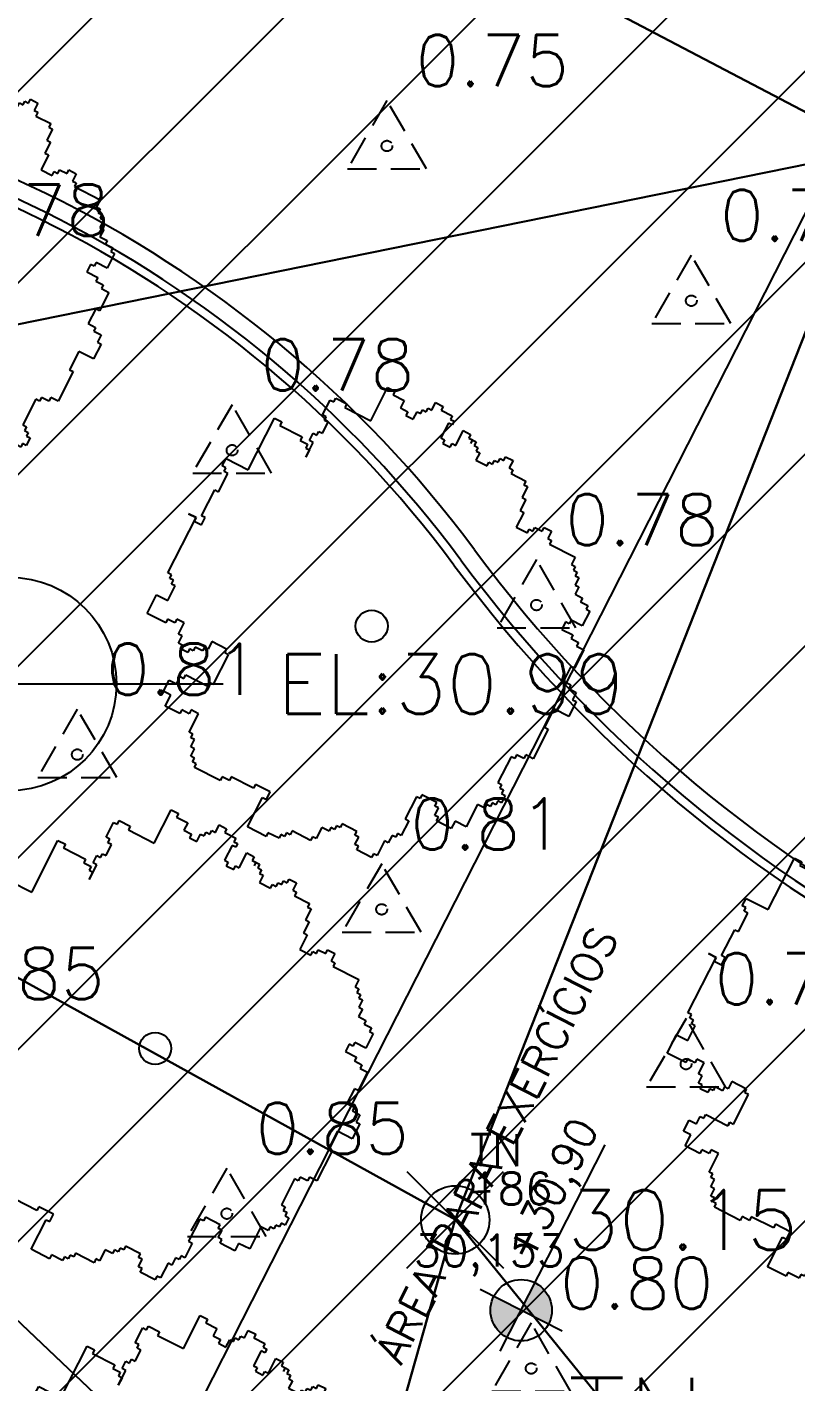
# Model space of a CAD drawing. Header units: metres. Extents: x 543100 to 543604, y 9574012 to 9574398.
# Drawn here: x 543238.36 to 543247.36, y 9574167.81 to 9574183.69 of the extents above; entities that cross this region are included whole.
import ezdxf
from ezdxf.enums import TextEntityAlignment as Align

# ---------------------------------------------------------------- set-up
doc = ezdxf.new("R2010")
doc.units = ezdxf.units.M
doc.header["$LTSCALE"] = 0.1
doc.linetypes.add('CONTINUO', pattern=[0])
doc.linetypes.add('DASHED2', pattern=[9.524999999999999, 6.35, -3.175])
for name, color, linetype in [('#C_TOPO_TEXT', 7, 'Continuous'), ('_TN', 2, 'CONTINUO'), ('C-TOPO-TEXT', 7, 'Continuous'), ('HACHURA', 1, 'Continuous'), ('IMPL_MEIO FIO', 8, 'Continuous'), ('IMPL_NIVEL', 8, 'Continuous'), ('IMPL_TITULO', 8, 'Continuous'), ('IMPL_VEGETAÇÃO', 8, 'Continuous'), ('IMPL_ÁRVORES', 8, 'Continuous'), ('IMPLANTAÇÃO', 1, 'Continuous'), ('MalhaTriTG', 7, 'CONTINUO'), ('PROJ_PLATOS', 2, 'DASHED2'), ('PROJ_TERRA_PERFIS', 2, 'Continuous'), ('TOPO_PONTOS', 2, 'Continuous'), ('V-NODE', 1, 'Continuous'), ('V-NODE-TEXT', 1, 'Continuous'), ('XREF_IMPLNTACAO', 2, 'Continuous')]:
    doc.layers.add(name, color=color, linetype=linetype)
doc.layers.get('IMPLANTAÇÃO').off()
doc.styles.add('COTA200', font='ROMANS.SHX')
doc.styles.add('ROMANS', font='romans', dxfattribs={"height": 0.2})
doc.styles.add('SIMPLEX', font='simplex', dxfattribs={"height": 0.2})
doc.styles.get("Standard").update_dxf_attribs({"font": 'simplex.shx'})

# ---------------------------------------------------------------- blocks, each defined once
blk = doc.blocks.new('A$C76815E95')
at = {"layer": 'HACHURA'}
h = blk.add_hatch(dxfattribs=at)
h.set_pattern_fill('ANSI31', color=1, scale=0.5, style=0)
h.set_pattern_definition([(45, (-56.71623454557266, -140.2760906778276), (-1.122532015133644, 1.122532015133644), [])])
h.paths.add_polyline_path([(78.50253660278395, -21.53023425675929), (78.1706479433924, -22.02040452882648), (30.00293476006482, -129.1186275184155), (23.85615117452107, -140.2760906778276), (-56.71623454557266, -83.83502537757158), (-56.29154449922498, -82.40403590723872), (-2.601691384217702, 20.28950879722834), (78.41679475666024, -21.48937489651144)])
blk = doc.blocks.new('Arv-sup')
at = {"layer": 'IMPL_VEGETAÇÃO', "color": 2}
for p, q in [((-0.8806546373597381, 2.060930780092463), (-0.8030544302922191, 2.060930780092463)), ((-0.8806546373597381, 1.71190549425117), (-0.8806546373597381, 2.060930780092463)), ((-0.8030544302922191, 2.060930780092463), (-0.8030544302922191, 2.022150266335885)), ((-0.4538556827279496, 2.060930780092463), (-0.415055821887476, 2.060930780092463)), ((-0.4538556827279496, 2.022150266335885), (-0.4538556827279496, 2.060930780092463)), ((-0.415055821887476, 2.138491807605618), (-0.3374561002065271, 2.138491807605618)), ((-0.415055821887476, 2.060930780092463), (-0.415055821887476, 2.138491807605618)), ((-0.3374561002065271, 2.138491807605618), (-0.3374561002065271, 2.09971129384904)), ((-0.3374561002065271, 2.09971129384904), (-0.2210565176851027, 2.09971129384904)), ((-0.2210565176851027, 2.09971129384904), (-0.2210565176851027, 2.060930780092463)), ((-0.2210565176851027, 2.060930780092463), (-0.1822566568446291, 2.060930780092463)), ((-0.1822566568446291, 2.060930780092463), (-0.1822566568446291, 2.022150266335885)), ((-0.8030544302922191, 2.022150266335885), (-0.6866548477707966, 2.022150266335885)), ((-0.6866548477707966, 2.022150266335885), (-0.6866548477707966, 1.94458890780669)), ((-0.6866548477707966, 1.94458890780669), (-0.6090551260898476, 1.94458890780669)), ((-0.6090551260898476, 1.94458890780669), (-0.6090551260898476, 1.905808394050112)), ((-0.6090551260898476, 1.905808394050112), (-0.5314554044088986, 1.905808394050112)), ((-0.5314554044088986, 1.983369752579293), (-0.492655543568425, 1.983369752579293)), ((-0.5314554044088986, 1.905808394050112), (-0.5314554044088986, 1.983369752579293)), ((-0.492655543568425, 2.022150266335885), (-0.4538556827279496, 2.022150266335885)), ((-0.492655543568425, 1.983369752579293), (-0.492655543568425, 2.022150266335885)), ((-0.2210565176851027, 2.022150266335885), (-0.2210565176851027, 1.86702788029352)), ((-0.1822566568446291, 2.022150266335885), (-0.2210565176851027, 2.022150266335885)), ((-0.06585707432320476, 2.022150266335885), (0.01174264735774422, 2.022150266335885)), ((-0.06585707432320476, 1.86702788029352), (-0.06585707432320476, 2.022150266335885)), ((0.01174264735774422, 2.022150266335885), (0.01174264735774422, 1.983369752579293)), ((0.01174264735774422, 1.983369752579293), (0.05054250819821782, 1.983369752579293)), ((0.01174264735774422, 1.983369752579293), (0.08934236903869142, 1.983369752579293)), ((0.05054250819821782, 1.983369752579293), (0.05054250819821782, 1.94458890780669)), ((0.08934236903869142, 1.983369752579293), (0.08934236903869142, 1.94458890780669)), ((0.08934236903869142, 1.94458890780669), (0.1281422298791668, 1.94458890780669)), ((0.1281422298791668, 1.94458890780669), (0.1281422298791668, 1.905808394050112)), ((0.1281422298791668, 1.905808394050112), (0.1669420907196404, 1.905808394050112)), ((0.1669420907196404, 1.905808394050112), (0.1669420907196404, 1.828247366536942)), ((0.3221415340815383, 1.905808394050112), (0.3609413949220137, 1.905808394050112)), ((0.3221415340815383, 1.86702788029352), (0.3221415340815383, 1.905808394050112)), ((0.3609413949220137, 1.94458890780669), (0.3997412557624873, 1.94458890780669)), ((0.3609413949220137, 1.905808394050112), (0.3609413949220137, 1.94458890780669)), ((0.3997412557624873, 1.983369752579293), (0.4773414628300063, 1.983369752579293)), ((0.3997412557624873, 1.94458890780669), (0.3997412557624873, 1.983369752579293)), ((0.4773414628300063, 1.983369752579293), (0.4773414628300063, 1.905808394050112)), ((0.4773414628300063, 1.905808394050112), (0.5161413236704799, 1.905808394050112)), ((0.5161413236704799, 1.905808394050112), (0.5161413236704799, 1.86702788029352)), ((-0.2210565176851027, 1.86702788029352), (-0.1822566568446291, 1.86702788029352)), ((-0.1822566568446291, 1.86702788029352), (-0.1822566568446291, 1.828247366536942)), ((-0.1822566568446291, 1.828247366536942), (-0.1046569351636801, 1.828247366536942)), ((-0.1046569351636801, 1.86702788029352), (-0.06585707432320476, 1.86702788029352)), ((-0.1046569351636801, 1.828247366536942), (-0.1046569351636801, 1.86702788029352)), ((0.1669420907196404, 1.828247366536942), (0.2833416732410647, 1.828247366536942)), ((0.2833416732410647, 1.86702788029352), (0.3221415340815383, 1.86702788029352)), ((0.2833416732410647, 1.828247366536942), (0.2833416732410647, 1.86702788029352)), ((0.5161413236704799, 1.86702788029352), (0.6713407670323779, 1.86702788029352)), ((0.6713407670323779, 1.86702788029352), (0.6713407670323779, 1.828247366536942)), ((0.6713407670323779, 1.828247366536942), (0.7101406278728533, 1.828247366536942)), ((0.7101406278728533, 1.828247366536942), (0.7101406278728533, 1.71190549425117)), ((-1.307453106604957, 1.71190549425117), (-1.268653245764483, 1.71190549425117)), ((-1.307453106604957, 1.556783108208819), (-1.307453106604957, 1.71190549425117)), ((-1.268653245764483, 1.750686008007747), (-1.152253663243059, 1.750686008007747)), ((-1.268653245764483, 1.71190549425117), (-1.268653245764483, 1.750686008007747)), ((-1.152253663243059, 1.750686008007747), (-1.152253663243059, 1.71190549425117)), ((-1.152253663243059, 1.71190549425117), (-0.8806546373597381, 1.71190549425117)), ((0.7101406278728533, 1.71190549425117), (0.7489404887133269, 1.71190549425117)), ((0.7489404887133269, 1.71190549425117), (0.7489404887133269, 1.595563621965397)), ((-1.268653245764483, 1.556783108208819), (-1.307453106604957, 1.556783108208819)), ((-1.268653245764483, 1.518002594452227), (-1.268653245764483, 1.556783108208819)), ((0.7489404887133269, 1.595563621965397), (0.7877403495538022, 1.595563621965397)), ((0.7877403495538022, 1.595563621965397), (0.7877403495538022, 1.440441235923046)), ((1.020539514596647, 1.556783108208819), (1.098139236277596, 1.556783108208819)), ((1.020539514596647, 1.518002594452227), (1.020539514596647, 1.556783108208819)), ((1.098139236277596, 1.556783108208819), (1.098139236277596, 1.479221749679624)), ((-1.229853384924008, 1.518002594452227), (-1.268653245764483, 1.518002594452227)), ((-1.268653245764483, 1.401660722166454), (-1.229853384924008, 1.401660722166454)), ((-1.268653245764483, 1.362880208409877), (-1.268653245764483, 1.401660722166454)), ((-1.229853384924008, 1.401660722166454), (-1.229853384924008, 1.518002594452227)), ((0.7877403495538022, 1.440441235923046), (0.9041399320752248, 1.440441235923046)), ((0.9041399320752248, 1.479221749679624), (0.9429397929157002, 1.479221749679624)), ((0.9041399320752248, 1.440441235923046), (0.9041399320752248, 1.479221749679624)), ((0.9429397929157002, 1.518002594452227), (1.020539514596647, 1.518002594452227)), ((0.9429397929157002, 1.479221749679624), (0.9429397929157002, 1.518002594452227)), ((1.098139236277596, 1.479221749679624), (1.136939097118072, 1.479221749679624)), ((1.136939097118072, 1.479221749679624), (1.136939097118072, 1.440441235923046)), ((1.136939097118072, 1.440441235923046), (1.408538123001392, 1.440441235923046)), ((1.408538123001392, 1.440441235923046), (1.408538123001392, 1.362880208409877)), ((-1.695451715009701, 0.7811711779970381), (-1.695451715009701, 1.324099363637274)), ((-1.695451715009701, 1.324099363637274), (-1.617851993328753, 1.324099363637274)), ((-1.617851993328753, 1.324099363637274), (-1.617851993328753, 1.285318849880682)), ((-1.617851993328753, 1.285318849880682), (-1.385052828285906, 1.285318849880682)), ((-1.385052828285906, 1.285318849880682), (-1.385052828285906, 1.246538336124104)), ((-1.307453106604957, 1.362880208409877), (-1.268653245764483, 1.362880208409877)), ((-1.307453106604957, 1.285318849880682), (-1.307453106604957, 1.362880208409877)), ((-1.268653245764483, 1.285318849880682), (-1.307453106604957, 1.285318849880682)), ((-1.268653245764483, 1.130196463838331), (-1.268653245764483, 1.285318849880682)), ((1.408538123001392, 1.362880208409877), (1.447337983841868, 1.362880208409877)), ((1.447337983841868, 1.362880208409877), (1.447337983841868, 1.324099363637274)), ((1.447337983841868, 1.324099363637274), (1.486137844682341, 1.324099363637274)), ((1.486137844682341, 1.324099363637274), (1.486137844682341, 1.285318849880682)), ((1.486137844682341, 1.285318849880682), (1.524937705522817, 1.285318849880682)), ((1.524937705522817, 1.285318849880682), (1.524937705522817, 1.207757822367526)), ((-1.385052828285906, 1.246538336124104), (-1.307453106604957, 1.246538336124104)), ((-1.307453106604957, 1.246538336124104), (-1.307453106604957, 1.207757822367526)), ((-1.307453106604957, 1.207757822367526), (-1.268653245764483, 1.207757822367526)), ((-1.268653245764483, 1.207757822367526), (-1.268653245764483, 1.130196463838331)), ((1.524937705522817, 1.207757822367526), (1.56373756636329, 1.207757822367526)), ((1.56373756636329, 1.207757822367526), (1.56373756636329, 1.130196463838331)), ((1.56373756636329, 1.130196463838331), (1.641337288044239, 1.130196463838331)), ((1.641337288044239, 1.130196463838331), (1.641337288044239, 1.091415950081753)), ((1.641337288044239, 1.091415950081753), (1.718937009725188, 1.091415950081753)), ((1.718937009725188, 1.091415950081753), (1.718937009725188, 1.052635436325176)), ((1.718937009725188, 1.052635436325176), (1.757736870565662, 1.052635436325176)), ((1.757736870565662, 1.052635436325176), (1.757736870565662, 0.8975130502828108)), ((1.641337288044239, 0.8975130502828108), (1.641337288044239, 0.8587322055102078)), ((1.757736870565662, 0.8975130502828108), (1.641337288044239, 0.8975130502828108)), ((-1.928250880052548, 0.7811711779970381), (-1.695451715009701, 0.7811711779970381)), ((-1.928250880052548, 0.7036101504838825), (-1.928250880052548, 0.7811711779970381)), ((1.602537427203764, 0.8587322055102078), (1.602537427203764, 0.7811711779970381)), ((1.641337288044239, 0.8587322055102078), (1.602537427203764, 0.8587322055102078)), ((1.602537427203764, 0.7811711779970381), (1.718937009725188, 0.7811711779970381)), ((1.718937009725188, 0.7811711779970381), (1.718937009725188, 0.7423906642404603)), ((-1.889451019212073, 0.7036101504838825), (-1.928250880052548, 0.7036101504838825)), ((-1.889451019212073, 0.6648293057112653), (-1.889451019212073, 0.7036101504838825)), ((-1.850651158371599, 0.6648293057112653), (-1.889451019212073, 0.6648293057112653)), ((-1.850651158371599, 0.470926405912337), (-1.850651158371599, 0.6648293057112653)), ((1.718937009725188, 0.7423906642404603), (1.796536731406137, 0.7423906642404603)), ((1.796536731406137, 0.7423906642404603), (1.796536731406137, 0.7036101504838825)), ((1.796536731406137, 0.7036101504838825), (1.874136938473656, 0.7036101504838825)), ((1.874136938473656, 0.7036101504838825), (1.874136938473656, 0.5097069196689148)), ((1.835337077633181, 0.5097069196689148), (1.835337077633181, 0.3545845336265643)), ((1.874136938473656, 0.5097069196689148), (1.835337077633181, 0.5097069196689148)), ((-1.889451019212073, 0.470926405912337), (-1.850651158371599, 0.470926405912337)), ((-1.889451019212073, 0.1994621475841996), (-1.889451019212073, 0.470926405912337)), ((1.835337077633181, 0.3545845336265643), (1.91293679931413, 0.3545845336265643)), ((1.91293679931413, 0.3545845336265643), (1.91293679931413, 0.3158040198699723)), ((1.91293679931413, 0.3158040198699723), (1.990536520995079, 0.3158040198699723)), ((1.990536520995079, 0.3158040198699723), (1.990536520995079, 0.2382429923568168)), ((-2.005850601733496, 0.1606816338276218), (-1.928250880052548, 0.1606816338276218)), ((-1.928250880052548, 0.1606816338276218), (-2.005850601733496, 0.1606816338276218)), ((-1.928250880052548, 0.1606816338276218), (-1.928250880052548, 0.121901120071044)), ((-1.928250880052548, -0.4210273965852167), (-1.928250880052548, 0.1606816338276218)), ((-1.850651158371599, 0.1994621475841996), (-1.889451019212073, 0.1994621475841996)), ((-1.850651158371599, 0.121901120071044), (-1.850651158371599, 0.1994621475841996)), ((1.990536520995079, 0.2382429923568168), (2.029336381835552, 0.2382429923568168)), ((2.029336381835552, 0.2382429923568168), (2.029336381835552, 0.08312060631445206)), ((-1.928250880052548, 0.121901120071044), (-1.850651158371599, 0.121901120071044)), ((1.874136938473656, 0.08312060631445206), (1.874136938473656, -0.1107826245005015)), ((2.029336381835552, 0.08312060631445206), (1.874136938473656, 0.08312060631445206)), ((1.874136938473656, -0.1107826245005015), (1.91293679931413, -0.1107826245005015)), ((1.91293679931413, -0.1107826245005015), (1.91293679931413, -0.4210273965852167)), ((-1.889451019212073, -0.4210273965852167), (-1.928250880052548, -0.4210273965852167)), ((-1.889451019212073, -0.4598079103417945), (-1.889451019212073, -0.4210273965852167)), ((-1.850651158371599, -0.4598079103417945), (-1.889451019212073, -0.4598079103417945)), ((-1.850651158371599, -0.4985884240983864), (-1.850651158371599, -0.4598079103417945)), ((-1.811851297531124, -0.4985884240983864), (-1.850651158371599, -0.4985884240983864)), ((-1.811851297531124, -0.653710810140737), (-1.811851297531124, -0.4985884240983864)), ((1.718937009725188, -0.4985884240983864), (1.718937009725188, -0.7700526824265097)), ((1.757736870565662, -0.4985884240983864), (1.718937009725188, -0.4985884240983864)), ((1.757736870565662, -0.4598079103417945), (1.757736870565662, -0.4985884240983864)), ((1.835337077633181, -0.4598079103417945), (1.757736870565662, -0.4598079103417945)), ((1.835337077633181, -0.4210273965852167), (1.835337077633181, -0.4598079103417945)), ((1.91293679931413, -0.4210273965852167), (1.835337077633181, -0.4210273965852167)), ((-1.928250880052548, -0.653710810140737), (-1.811851297531124, -0.653710810140737)), ((-1.928250880052548, -0.8476137099396652), (-1.928250880052548, -0.653710810140737)), ((-1.734251575850176, -0.8476137099396652), (-1.928250880052548, -0.8476137099396652)), ((-1.734251575850176, -0.8088331961830875), (-1.734251575850176, -0.8476137099396652)), ((-1.656651854169227, -0.8088331961830875), (-1.734251575850176, -0.8088331961830875)), ((-1.656651854169227, -0.7700526824265097), (-1.656651854169227, -0.8088331961830875)), ((-1.579052132488278, -0.7700526824265097), (-1.656651854169227, -0.7700526824265097)), ((-1.579052132488278, -0.8863942236962572), (-1.579052132488278, -0.7700526824265097)), ((-1.540252271647804, -0.8863942236962572), (-1.579052132488278, -0.8863942236962572)), ((-1.540252271647804, -0.963955582225438), (-1.540252271647804, -0.8863942236962572)), ((-1.307453106604957, -0.8863942236962572), (-1.307453106604957, -0.9251750684688602)), ((-1.268653245764483, -0.8863942236962572), (-1.307453106604957, -0.8863942236962572)), ((-1.268653245764483, -0.8088331961830875), (-1.268653245764483, -0.8863942236962572)), ((-1.113453802402585, -0.8088331961830875), (-1.268653245764483, -0.8088331961830875)), ((-1.113453802402585, -0.8476137099396652), (-1.113453802402585, -0.8088331961830875)), ((-1.07465394156211, -0.8476137099396652), (-1.113453802402585, -0.8476137099396652)), ((-1.07465394156211, -1.15785848202438), (-1.07465394156211, -0.8476137099396652)), ((1.718937009725188, -0.7700526824265097), (1.757736870565662, -0.7700526824265097)), ((1.757736870565662, -0.7700526824265097), (1.757736870565662, -0.8088331961830875)), ((1.757736870565662, -0.8088331961830875), (1.796536731406137, -0.8088331961830875)), ((1.796536731406137, -0.8088331961830875), (1.796536731406137, -0.8476137099396652)), ((1.796536731406137, -0.8476137099396652), (1.835337077633181, -0.8476137099396652)), ((1.835337077633181, -0.8476137099396652), (1.835337077633181, -0.9251750684688602)), ((-1.501452410807329, -0.963955582225438), (-1.540252271647804, -0.963955582225438)), ((-1.501452410807329, -1.00273609598203), (-1.501452410807329, -0.963955582225438)), ((-1.42385268912638, -1.00273609598203), (-1.501452410807329, -1.00273609598203)), ((-1.42385268912638, -0.963955582225438), (-1.42385268912638, -1.00273609598203)), ((-1.385052828285906, -0.963955582225438), (-1.42385268912638, -0.963955582225438)), ((-1.385052828285906, -0.9251750684688602), (-1.385052828285906, -0.963955582225438)), ((-1.307453106604957, -0.9251750684688602), (-1.385052828285906, -0.9251750684688602)), ((1.718937009725188, -1.00273609598203), (1.718937009725188, -1.041516609738608)), ((1.757736870565662, -1.00273609598203), (1.718937009725188, -1.00273609598203)), ((1.757736870565662, -0.963955582225438), (1.757736870565662, -1.00273609598203)), ((1.796536731406137, -0.963955582225438), (1.757736870565662, -0.963955582225438)), ((1.796536731406137, -0.9251750684688602), (1.796536731406137, -0.963955582225438)), ((1.835337077633181, -0.9251750684688602), (1.796536731406137, -0.9251750684688602)), ((1.641337288044239, -1.041516609738608), (1.641337288044239, -1.274200354310153)), ((1.718937009725188, -1.041516609738608), (1.641337288044239, -1.041516609738608)), ((-1.385052828285906, -1.235419840553575), (-1.346252967445432, -1.235419840553575)), ((-1.385052828285906, -1.312980868066731), (-1.385052828285906, -1.235419840553575)), ((-1.346252967445432, -1.196638995780958), (-1.113453802402585, -1.196638995780958)), ((-1.346252967445432, -1.235419840553575), (-1.346252967445432, -1.196638995780958)), ((-1.113453802402585, -1.15785848202438), (-1.07465394156211, -1.15785848202438)), ((-1.113453802402585, -1.196638995780958), (-1.113453802402585, -1.15785848202438)), ((-1.113453802402585, -1.15785848202438), (-1.113453802402585, -1.196638995780958)), ((-1.113453802402585, -1.196638995780958), (-1.113453802402585, -1.15785848202438)), ((1.098139236277596, -1.235419840553575), (1.098139236277596, -1.468103254109096)), ((1.136939097118072, -1.235419840553575), (1.098139236277596, -1.235419840553575)), ((1.29213854047997, -1.196638995780958), (1.136939097118072, -1.196638995780958)), ((1.136939097118072, -1.196638995780958), (1.136939097118072, -1.235419840553575)), ((1.29213854047997, -1.235419840553575), (1.29213854047997, -1.196638995780958)), ((1.330938401320443, -1.235419840553575), (1.29213854047997, -1.235419840553575)), ((1.330938401320443, -1.312980868066731), (1.330938401320443, -1.235419840553575)), ((-1.462652549966855, -1.312980868066731), (-1.385052828285906, -1.312980868066731)), ((-1.462652549966855, -1.429322740352504), (-1.462652549966855, -1.312980868066731)), ((1.369738262160919, -1.312980868066731), (1.330938401320443, -1.312980868066731)), ((1.369738262160919, -1.351761381823323), (1.369738262160919, -1.312980868066731)), ((1.524937705522817, -1.351761381823323), (1.369738262160919, -1.351761381823323)), ((1.524937705522817, -1.274200354310153), (1.524937705522817, -1.351761381823323)), ((1.641337288044239, -1.274200354310153), (1.524937705522817, -1.274200354310153)), ((-1.385052828285906, -1.429322740352504), (-1.462652549966855, -1.429322740352504)), ((-1.385052828285906, -1.545664612638276), (-1.385052828285906, -1.429322740352504)), ((-1.229853384924008, -1.506883767865673), (-1.229853384924008, -1.545664612638276)), ((-1.152253663243059, -1.506883767865673), (-1.229853384924008, -1.506883767865673)), ((-1.152253663243059, -1.468103254109096), (-1.152253663243059, -1.506883767865673)), ((-1.07465394156211, -1.468103254109096), (-1.152253663243059, -1.468103254109096)), ((-1.07465394156211, -1.662006153908024), (-1.07465394156211, -1.468103254109096)), ((1.098139236277596, -1.468103254109096), (1.136939097118072, -1.468103254109096)), ((1.136939097118072, -1.468103254109096), (1.136939097118072, -1.623225640151446)), ((-1.229853384924008, -1.545664612638276), (-1.385052828285906, -1.545664612638276)), ((1.098139236277596, -1.623225640151446), (1.098139236277596, -1.662006153908024)), ((1.136939097118072, -1.623225640151446), (1.098139236277596, -1.623225640151446)), ((-1.035854080721636, -1.662006153908024), (-1.07465394156211, -1.662006153908024)), ((-1.035854080721636, -1.700786998680641), (-1.035854080721636, -1.662006153908024)), ((-0.9970542198811607, -1.700786998680641), (-1.035854080721636, -1.700786998680641)), ((-0.9970542198811607, -1.778348026193797), (-0.9970542198811607, -1.700786998680641)), ((1.020539514596647, -1.739567512437219), (1.020539514596647, -1.894689898479569)), ((1.059339375437123, -1.739567512437219), (1.020539514596647, -1.739567512437219)), ((1.059339375437123, -1.662006153908024), (1.059339375437123, -1.739567512437219)), ((1.098139236277596, -1.662006153908024), (1.059339375437123, -1.662006153908024)), ((-0.9582543590406871, -1.778348026193797), (-0.9970542198811607, -1.778348026193797)), ((-0.9582543590406871, -1.855909053706966), (-0.9582543590406871, -1.778348026193797)), ((-0.9194544982002117, -1.855909053706966), (-0.9582543590406871, -1.855909053706966)), ((-0.9194544982002117, -1.894689898479569), (-0.9194544982002117, -1.855909053706966)), ((-0.8806546373597381, -1.894689898479569), (-0.9194544982002117, -1.894689898479569)), ((-0.8806546373597381, -1.933470412236161), (-0.8806546373597381, -1.894689898479569)), ((-0.6090551260898476, -1.894689898479569), (-0.6090551260898476, -1.933470412236161)), ((-0.5314554044088986, -1.894689898479569), (-0.6090551260898476, -1.894689898479569)), ((-0.5314554044088986, -1.855909053706966), (-0.5314554044088986, -1.894689898479569)), ((-0.2986562393660517, -1.855909053706966), (-0.5314554044088986, -1.855909053706966)), ((-0.1434567960041537, -1.817128539950389), (-0.2986562393660517, -1.817128539950389)), ((-0.2986562393660517, -1.817128539950389), (-0.2986562393660517, -1.855909053706966)), ((-0.1822566568446291, -2.204934670564285), (-0.1822566568446291, -1.894689898479569)), ((-0.1822566568446291, -1.894689898479569), (-0.1434567960041537, -1.894689898479569)), ((-0.1434567960041537, -1.894689898479569), (-0.1434567960041537, -1.817128539950389)), ((0.4385411166029627, -1.894689898479569), (0.4385411166029627, -2.011031439749317)), ((0.5161413236704799, -1.894689898479569), (0.4385411166029627, -1.894689898479569)), ((0.5161413236704799, -1.855909053706966), (0.5161413236704799, -1.894689898479569)), ((0.5549411845109553, -1.855909053706966), (0.5161413236704799, -1.855909053706966)), ((0.5549411845109553, -1.817128539950389), (0.5549411845109553, -1.855909053706966)), ((0.5937410453514289, -1.817128539950389), (0.5549411845109553, -1.817128539950389)), ((0.5937410453514289, -1.778348026193797), (0.5937410453514289, -1.817128539950389)), ((0.7489404887133269, -1.778348026193797), (0.5937410453514289, -1.778348026193797)), ((0.7489404887133269, -1.817128539950389), (0.7489404887133269, -1.778348026193797)), ((0.7877403495538022, -1.817128539950389), (0.7489404887133269, -1.817128539950389)), ((0.7877403495538022, -1.894689898479569), (0.7877403495538022, -1.817128539950389)), ((0.8265402103942758, -1.894689898479569), (0.7877403495538022, -1.894689898479569)), ((0.8265402103942758, -1.933470412236161), (0.8265402103942758, -1.894689898479569)), ((0.9817396537561738, -1.894689898479569), (0.9817396537561738, -1.933470412236161)), ((1.020539514596647, -1.894689898479569), (0.9817396537561738, -1.894689898479569)), ((-0.6090551260898476, -1.933470412236161), (-0.8806546373597381, -1.933470412236161)), ((0.3997412557624873, -2.011031439749317), (0.3997412557624873, -2.049812284521934)), ((0.4385411166029627, -2.011031439749317), (0.3997412557624873, -2.011031439749317)), ((0.9817396537561738, -1.933470412236161), (0.8265402103942758, -1.933470412236161)), ((0.1281422298791668, -2.12737331203509), (0.1281422298791668, -2.166153825791667)), ((0.1669420907196404, -2.12737331203509), (0.1281422298791668, -2.12737331203509)), ((0.1669420907196404, -2.088592798278512), (0.1669420907196404, -2.12737331203509)), ((0.2057419515601158, -2.088592798278512), (0.1669420907196404, -2.088592798278512)), ((0.2057419515601158, -2.049812284521934), (0.2057419515601158, -2.088592798278512)), ((0.3997412557624873, -2.049812284521934), (0.2057419515601158, -2.049812284521934)), ((0.01174264735774422, -2.204934670564285), (-0.1822566568446291, -2.204934670564285)), ((0.01174264735774422, -2.166153825791667), (0.01174264735774422, -2.204934670564285)), ((0.1281422298791668, -2.166153825791667), (0.01174264735774422, -2.166153825791667))]:
    blk.add_line(p, q, dxfattribs=at)
blk.add_circle((0, 1.4210854715202e-14), 0.15, dxfattribs=at)
blk = doc.blocks.new('nível-ct-04')
h = blk.add_hatch(color=8)
h.paths.add_polyline_path([(1.047825605148458, -1.31934870298603), (0.8978256051484581, -1.31934870298603), (0.8978256051484581, -1.469348702986029, 0.4142135623730958)])
h.paths.add_polyline_path([(0.8978256051484581, -1.169348702986028, 0.4142135623730958), (0.7478256051484582, -1.31934870298603), (0.8978256051484585, -1.31934870298603)])
for p, q in [((0.8978256051484581, -1.544348702986028), (0.8978256051484581, -1.094348702986029)), ((0.6728256051484585, -1.31934870298603), (1.803147779103823, -1.31934870298603))]:
    blk.add_line(p, q)
blk.add_circle((0.8978256051484581, -1.31934870298603), 0.15)
at = {"style": 'ROMANS'}
blk.add_attdef('0.00', (1.117159978211194, -1.257458989557616), '', height=0.15, dxfattribs=at)
blk = doc.blocks.new('A$C00972E22')
at = {"layer": 'IMPL_MEIO FIO', "color": 1}
for centre, radius, start, end in [((107.1729848212563, 82.06070587597787), 13.76107215457854, 63.49428246649691, 173.2968546611573), ((107.1729848212563, 82.06070587597787), 13.56107215457854, 63.49428246649691, 171.82672326789), ((107.1729848212563, 82.06070587597787), 13.46107215457855, 63.49428246649691, 171.8201736649498), ((120.4229954002658, 108.6294758263975), 15.92835891140035, 243.4942824605279, 297.1949837250074), ((120.4229954002658, 108.6294758263975), 16.22835891140035, 243.4942824605279, 297.1949837250074), ((120.4229954002658, 108.6294758263975), 16.12835891140035, 243.4942824605279, 297.1949837250074)]:
    blk.add_arc(centre, radius, start, end, dxfattribs=at)
at = {"layer": 'IMPL_NIVEL', "xscale": 2.400000002235174, "yscale": 2.400000002235174, "zscale": 2.400000002235174, "rotation": 90}
blk.add_blockref('nível-ct-04', (114.6733583168825, 84.52794407308102), dxfattribs=at).add_auto_attribs({'0.00': '+30,90'})
at = {"layer": 'IMPL_ÁRVORES', "xscale": 1.25, "yscale": 1.25, "zscale": 1.25}
for p in [(105.7850248207105, 94.24296582303941), (112.6449433570961, 93.03301466442645), (120.4101921347901, 91.20143219269812), (112.628157559433, 87.47339610382915), (123.5932064183289, 86.69444025121629), (115.6176580712199, 82.34854773245752)]:
    blk.add_blockref('Arv-sup', p, dxfattribs=at)
at = {"layer": 'IMPL_TITULO', "color": 2, "style": 'COTA200'}
blk.add_text('ÁREA PARA EXERCÍCIOS', height=0.3600000000000001, rotation=90, dxfattribs=at).set_placement((116.7035514847375, 88.27692737616599), align=Align.MIDDLE_CENTER)
blk = doc.blocks.new('Base_Implantacao')
at = {"layer": 'IMPLANTAÇÃO', "rotation": 333.0393706475627}
blk.add_blockref('A$C00972E22', (543099.8097354489, 9574144.815856133), dxfattribs=at)
at = {"layer": 'MalhaTriTG', "color": 132}
mesh = blk.add_polyface(dxfattribs=at)
corners = [(543176.729, 9574192.765, 30.868), (543180.502, 9574198.731, 30.876), (543167.061, 9574201.461, 31.347), (543165.999, 9574209.837, 31.42), (543180.461, 9574218.809, 31.176), (543198.271, 9574209.736, 30.556), (543183.119, 9574217.394, 30.998), (543196.284, 9574190.719, 30.635), (543214.869, 9574201.169, 30.374), (543202.877, 9574228.947, 30.531), (543218.951, 9574222.118, 30.361), (543234.05, 9574215.321, 30.261), (543230.544, 9574191.565, 30.227), (543174.98, 9574227.004, 31.33), (543184.667, 9574238.023, 31.282), (543171.161, 9574219.715, 31.378), (543196.349, 9574252.1, 31.162), (543200.318, 9574249.958, 30.749), (543180.842, 9574238.534, 31.317), (543172.773, 9574242.281, 31.61), (543181.592, 9574239.297, 31.451), (543177.486, 9574251.493, 31.583), (543187.66, 9574251.739, 31.282), (543174.643, 9574250.343, 31.617), (543209.413, 9574244.793, 30.556), (543223.881, 9574236.865, 30.379), (543238.336, 9574229.355, 30.188), (543221.894, 9574259.531, 30.495), (543253.212, 9574224.513, 30.191), (543259.882, 9574241.736, 30.032), (543240.585, 9574250.291, 30.176), (543248.6, 9574210.1, 30.139), (543261.591, 9574204.385, 30.088), (543248.316, 9574182.248, 30.087), (543269.51, 9574216.865, 29.996), (543277.509, 9574234.871, 29.901), (543270.435, 9574261.497, 30.138)]
mesh.append_faces([[corners[k] for k in face] for face in [(0, 1, 2), (3, 1, 4), (1, 5, 6), (1, 7, 5), (8, 5, 7), (6, 5, 9), (10, 8, 11), (5, 8, 10), (12, 11, 8), (4, 1, 6), (13, 4, 14), (4, 13, 15), (16, 14, 17), (13, 14, 18), (19, 18, 20), (18, 19, 13), (20, 18, 14), (19, 20, 21), (22, 20, 14), (19, 21, 23), (20, 22, 21), (14, 16, 22), (4, 6, 14), (9, 17, 14), (17, 9, 24), (9, 25, 24), (25, 9, 10), (26, 25, 10), (24, 25, 27), (6, 9, 14), (5, 10, 9), (26, 11, 28), (26, 29, 30), (25, 26, 30), (31, 11, 12), (32, 28, 31), (28, 29, 26), (11, 31, 28), (31, 33, 32), (28, 32, 34), (34, 35, 28), (29, 28, 35), (36, 29, 35), (11, 26, 10)]], dxfattribs={"color": 132})
mesh = blk.add_polyface(dxfattribs=at)
corners = [(543142.756, 9574194.541, 31.722), (543148.318, 9574190.698, 31.624), (543151.565, 9574196.499, 31.609), (543165.31, 9574192.044, 31.151), (543178.769, 9574179.812, 30.825), (543176.729, 9574192.765, 30.868), (543154.598, 9574198.364, 31.621), (543180.502, 9574198.731, 30.876), (543188.743, 9574184.577, 31), (543167.061, 9574201.461, 31.347), (543157.511, 9574198.838, 31.405), (543195.541, 9574163.399, 30.542), (543212.146, 9574141.696, 30.606), (543217.527, 9574151.083, 30.588), (543203.54, 9574153.613, 30.565), (543204.89, 9574166.147, 30.691), (543210.062, 9574160.14, 30.652), (543213.866, 9574164.081, 30.605), (543227.87, 9574138.514, 30.536), (543242.024, 9574164.941, 30.147), (543196.284, 9574190.719, 30.635), (543189.881, 9574180.728, 30.729), (543199.388, 9574171.327, 30.672), (543212.837, 9574183.447, 30.322), (543228.12, 9574178.146, 30.249), (543230.544, 9574191.565, 30.227), (543214.869, 9574201.169, 30.374), (543248.316, 9574182.248, 30.087), (543233.964, 9574136.193, 30.404), (543243.37, 9574169.714, 30.153), (543270.17, 9574136.639, 31.32), (543248.6, 9574210.1, 30.139), (543261.591, 9574204.385, 30.088), (543269.51, 9574216.865, 29.996)]
mesh.append_faces([[corners[k] for k in face] for face in [(0, 1, 2), (2, 1, 3), (3, 4, 5), (3, 6, 2), (7, 5, 8), (9, 3, 5), (3, 10, 6), (5, 4, 8), (3, 1, 4), (1, 11, 4), (12, 13, 14), (15, 11, 14), (16, 14, 13), (15, 14, 16), (16, 13, 17), (14, 11, 1), (13, 18, 19), (13, 19, 17), (20, 8, 21), (21, 8, 4), (22, 21, 11), (20, 21, 22), (20, 22, 23), (20, 7, 8), (23, 15, 17), (17, 15, 16), (19, 24, 17), (23, 17, 24), (23, 25, 26), (25, 23, 24), (26, 20, 23), (25, 24, 27), (23, 22, 15), (22, 11, 15), (11, 21, 4), (18, 28, 19), (19, 29, 24), (27, 24, 29), (19, 30, 29), (29, 30, 27), (27, 31, 25), (32, 27, 30), (30, 33, 32)]], dxfattribs={"color": 132})
blk = doc.blocks.new('*U49', base_point=(543243.37, 9574169.71, 30.153))
at = {"layer": 'V-NODE', "lineweight": -2}
for p, q in [((543242.804314575, 9574169.144314576, 30.153), (543243.935685425, 9574170.275685426, 30.153)), ((543242.804314575, 9574170.275685426, 30.153), (543243.935685425, 9574169.144314576, 30.153))]:
    blk.add_line(p, q, dxfattribs=at)
blk.add_circle((543243.37, 9574169.71, 30.153), 0.4, dxfattribs=at)
at = {"layer": 'V-NODE-TEXT', "linetype": 'ByBlock'}
for s, insert, char_height, attachment_point in [('30.15', (543244.685685425, 9574169.71), 0.7, 4), ('TN', (543244.685685425, 9574167.860000001), 1, 1)]:
    blk.add_mtext(s, dxfattribs=dict(at, insert=insert, char_height=char_height, attachment_point=attachment_point))
blk = doc.blocks.new('STA')
blk.add_lwpolyline([(0, 0.9999999999999964), (-0.8660254037844339, -0.5000000000000036), (0.8660254037844339, -0.5000000000000036)], close=True)
blk.add_circle((0, 0), 0.1181215260333346)
blk = doc.blocks.new('SIMB_PONTO')
at = {"color": 0}
blk.add_point((0, 0), dxfattribs=at)
for tag in ['desc:', 'cota:', 'pto:']:
    blk.add_attdef(tag, (0, 0), '', height=1)

msp = doc.modelspace()

# ---------------------------------------------------------------- linework, layer by layer
at = {"layer": '#C_TOPO_TEXT', "color": 7, "linetype": 'Continuous', "lineweight": -3}
msp.add_line((543235.6521503706, 9574175.990036909, 30.99039679141759), (543240.6521503706, 9574175.990036909, 30.99039679141759), dxfattribs=at)
msp.add_circle((543238.1521503706, 9574175.990036909, 30.99039679141759), 1.25, dxfattribs=at)
at = {"layer": 'PROJ_TERRA_PERFIS', "flags": 128}
msp.add_lwpolyline([(543305.7593214898, 9574296.106710358), (543231.0006581296, 9574149.134995649)], dxfattribs=at)

# ---------------------------------------------------------------- block references
at = {"layer": '_TN', "color": 3}
ref = msp.add_blockref('SIMB_PONTO', (543243.37, 9574169.714), dxfattribs=at)
ref.add_attrib('PONTO', '186', (543243.545, 9574169.889), dxfattribs={"layer": '0', "color": 1, "height": 0.375, "style": 'SIMPLEX'})
ref.add_attrib('DESC', 'TN', (543243.545, 9574170.339), dxfattribs={"layer": '0', "color": 4, "height": 0.375, "style": 'SIMPLEX'})
ref.add_attrib('COTA', '30,153', (543242.8825000001, 9574169.163999999), dxfattribs={"layer": '0', "color": 2, "height": 0.375, "style": 'SIMPLEX'})
at = {"layer": 'HACHURA', "color": 1}
msp.add_blockref('A$C76815E95', (543230.4314724284, 9574294.974200036, -0.07163635617761699), dxfattribs=at)
at = {"layer": 'PROJ_PLATOS', "color": 2, "linetype": 'Continuous', "lineweight": -3, "xscale": 0.5333333333333333, "yscale": 0.5333333333333333, "zscale": 0.5333333333333333}
for p in [(543242.5703470451, 9574182.292537894, 0.7511992317434111), (543246.1356201335, 9574180.479025334, 0.7526802265206967), (543240.756834485, 9574178.727264805, 0.7843108353554302), (543244.3221075734, 9574176.913752245, 0.7832764064473179), (543238.9433219249, 9574175.161991717, 0.8149070152687405), (543242.5085950133, 9574173.348479157, 0.8138725863606282), (543246.0738681016, 9574171.534966597, 0.7498730186326558), (543240.6950824532, 9574169.783206068, 0.8513753438142843), (543244.2603555415, 9574167.969693508, 0.8021987150047492)]:
    msp.add_blockref('STA', p, dxfattribs=at)
at = {"layer": 'TOPO_PONTOS'}
msp.add_blockref('*U49', (543243.37, 9574169.71, 30.153), dxfattribs=at)
at = {"layer": 'XREF_IMPLNTACAO'}
msp.add_blockref('Base_Implantacao', (0, 0), dxfattribs=at)

# ---------------------------------------------------------------- texts
at = {"layer": '#C_TOPO_TEXT', "color": 7, "linetype": 'Continuous', "lineweight": -3, "insert": (543241.2871503707, 9574175.990036909), "char_height": 0.7, "attachment_point": 4}
msp.add_mtext('EL:30.99', dxfattribs=at)
at = {"layer": 'C-TOPO-TEXT', "color": 7, "linetype": 'Continuous', "lineweight": -3, "char_height": 0.6, "attachment_point": 4}
for s, insert in [('0.75', (543242.905347045, 9574183.292537894)), ('0.78', (543237.5265613967, 9574181.540777365)), ('0.75', (543246.4706201334, 9574181.479025334)), ('0.78', (543241.091834485, 9574179.727264805)), ('0.78', (543244.6571075734, 9574177.913752245)), ('0.81', (543239.2783219249, 9574176.161991717)), ('0.81', (543242.8435950133, 9574174.348479157)), ('0.85', (543237.4648093649, 9574172.596718628)), ('0.75', (543246.4088681015, 9574172.534966597)), ('0.85', (543241.0300824532, 9574170.783206068)), ('0.80', (543244.5953555414, 9574168.969693508))]:
    msp.add_mtext(s, dxfattribs=dict(at, insert=insert))

# ---------------------------------------------------------------- meshes
at = {"layer": 'MalhaTriTG', "color": 132}
mesh = msp.add_polyface(dxfattribs=at)
corners = [(543176.729, 9574192.765, 30.868), (543180.502, 9574198.731, 30.876), (543167.061, 9574201.461, 31.347), (543165.999, 9574209.837, 31.42), (543180.461, 9574218.809, 31.176), (543198.271, 9574209.736, 30.556), (543183.119, 9574217.394, 30.998), (543196.284, 9574190.719, 30.635), (543214.869, 9574201.169, 30.374), (543202.877, 9574228.947, 30.531), (543218.951, 9574222.118, 30.361), (543234.05, 9574215.321, 30.261), (543230.544, 9574191.565, 30.227), (543174.98, 9574227.004, 31.33), (543184.667, 9574238.023, 31.282), (543171.161, 9574219.715, 31.378), (543196.349, 9574252.1, 31.162), (543200.318, 9574249.958, 30.749), (543180.842, 9574238.534, 31.317), (543172.773, 9574242.281, 31.61), (543181.592, 9574239.297, 31.451), (543177.486, 9574251.493, 31.583), (543187.66, 9574251.739, 31.282), (543174.643, 9574250.343, 31.617), (543209.413, 9574244.793, 30.556), (543223.881, 9574236.865, 30.379), (543238.336, 9574229.355, 30.188), (543221.894, 9574259.531, 30.495), (543253.212, 9574224.513, 30.191), (543259.882, 9574241.736, 30.032), (543240.585, 9574250.291, 30.176), (543248.6, 9574210.1, 30.139), (543261.591, 9574204.385, 30.088), (543248.316, 9574182.248, 30.087), (543269.51, 9574216.865, 29.996), (543277.509, 9574234.871, 29.901), (543270.435, 9574261.497, 30.138)]
mesh.append_faces([[corners[k] for k in face] for face in [(0, 1, 2), (3, 1, 4), (1, 5, 6), (1, 7, 5), (8, 5, 7), (6, 5, 9), (10, 8, 11), (5, 8, 10), (12, 11, 8), (4, 1, 6), (13, 4, 14), (4, 13, 15), (16, 14, 17), (13, 14, 18), (19, 18, 20), (18, 19, 13), (20, 18, 14), (19, 20, 21), (22, 20, 14), (19, 21, 23), (20, 22, 21), (14, 16, 22), (4, 6, 14), (9, 17, 14), (17, 9, 24), (9, 25, 24), (25, 9, 10), (26, 25, 10), (24, 25, 27), (6, 9, 14), (5, 10, 9), (26, 11, 28), (26, 29, 30), (25, 26, 30), (31, 11, 12), (32, 28, 31), (28, 29, 26), (11, 31, 28), (31, 33, 32), (28, 32, 34), (34, 35, 28), (29, 28, 35), (36, 29, 35), (11, 26, 10)]], dxfattribs={"color": 132})
mesh = msp.add_polyface(dxfattribs=at)
corners = [(543142.756, 9574194.541, 31.722), (543148.318, 9574190.698, 31.624), (543151.565, 9574196.499, 31.609), (543165.31, 9574192.044, 31.151), (543178.769, 9574179.812, 30.825), (543176.729, 9574192.765, 30.868), (543154.598, 9574198.364, 31.621), (543180.502, 9574198.731, 30.876), (543188.743, 9574184.577, 31), (543167.061, 9574201.461, 31.347), (543157.511, 9574198.838, 31.405), (543195.541, 9574163.399, 30.542), (543212.146, 9574141.696, 30.606), (543217.527, 9574151.083, 30.588), (543203.54, 9574153.613, 30.565), (543204.89, 9574166.147, 30.691), (543210.062, 9574160.14, 30.652), (543213.866, 9574164.081, 30.605), (543227.87, 9574138.514, 30.536), (543242.024, 9574164.941, 30.147), (543196.284, 9574190.719, 30.635), (543189.881, 9574180.728, 30.729), (543199.388, 9574171.327, 30.672), (543212.837, 9574183.447, 30.322), (543228.12, 9574178.146, 30.249), (543230.544, 9574191.565, 30.227), (543214.869, 9574201.169, 30.374), (543248.316, 9574182.248, 30.087), (543233.964, 9574136.193, 30.404), (543243.37, 9574169.714, 30.153), (543270.17, 9574136.639, 31.32), (543248.6, 9574210.1, 30.139), (543261.591, 9574204.385, 30.088), (543269.51, 9574216.865, 29.996)]
mesh.append_faces([[corners[k] for k in face] for face in [(0, 1, 2), (2, 1, 3), (3, 4, 5), (3, 6, 2), (7, 5, 8), (9, 3, 5), (3, 10, 6), (5, 4, 8), (3, 1, 4), (1, 11, 4), (12, 13, 14), (15, 11, 14), (16, 14, 13), (15, 14, 16), (16, 13, 17), (14, 11, 1), (13, 18, 19), (13, 19, 17), (20, 8, 21), (21, 8, 4), (22, 21, 11), (20, 21, 22), (20, 22, 23), (20, 7, 8), (23, 15, 17), (17, 15, 16), (19, 24, 17), (23, 17, 24), (23, 25, 26), (25, 23, 24), (26, 20, 23), (25, 24, 27), (23, 22, 15), (22, 11, 15), (11, 21, 4), (18, 28, 19), (19, 29, 24), (27, 24, 29), (19, 30, 29), (29, 30, 27), (27, 31, 25), (32, 27, 30), (30, 33, 32)]], dxfattribs={"color": 132})

doc.saveas('drawing.dxf')
